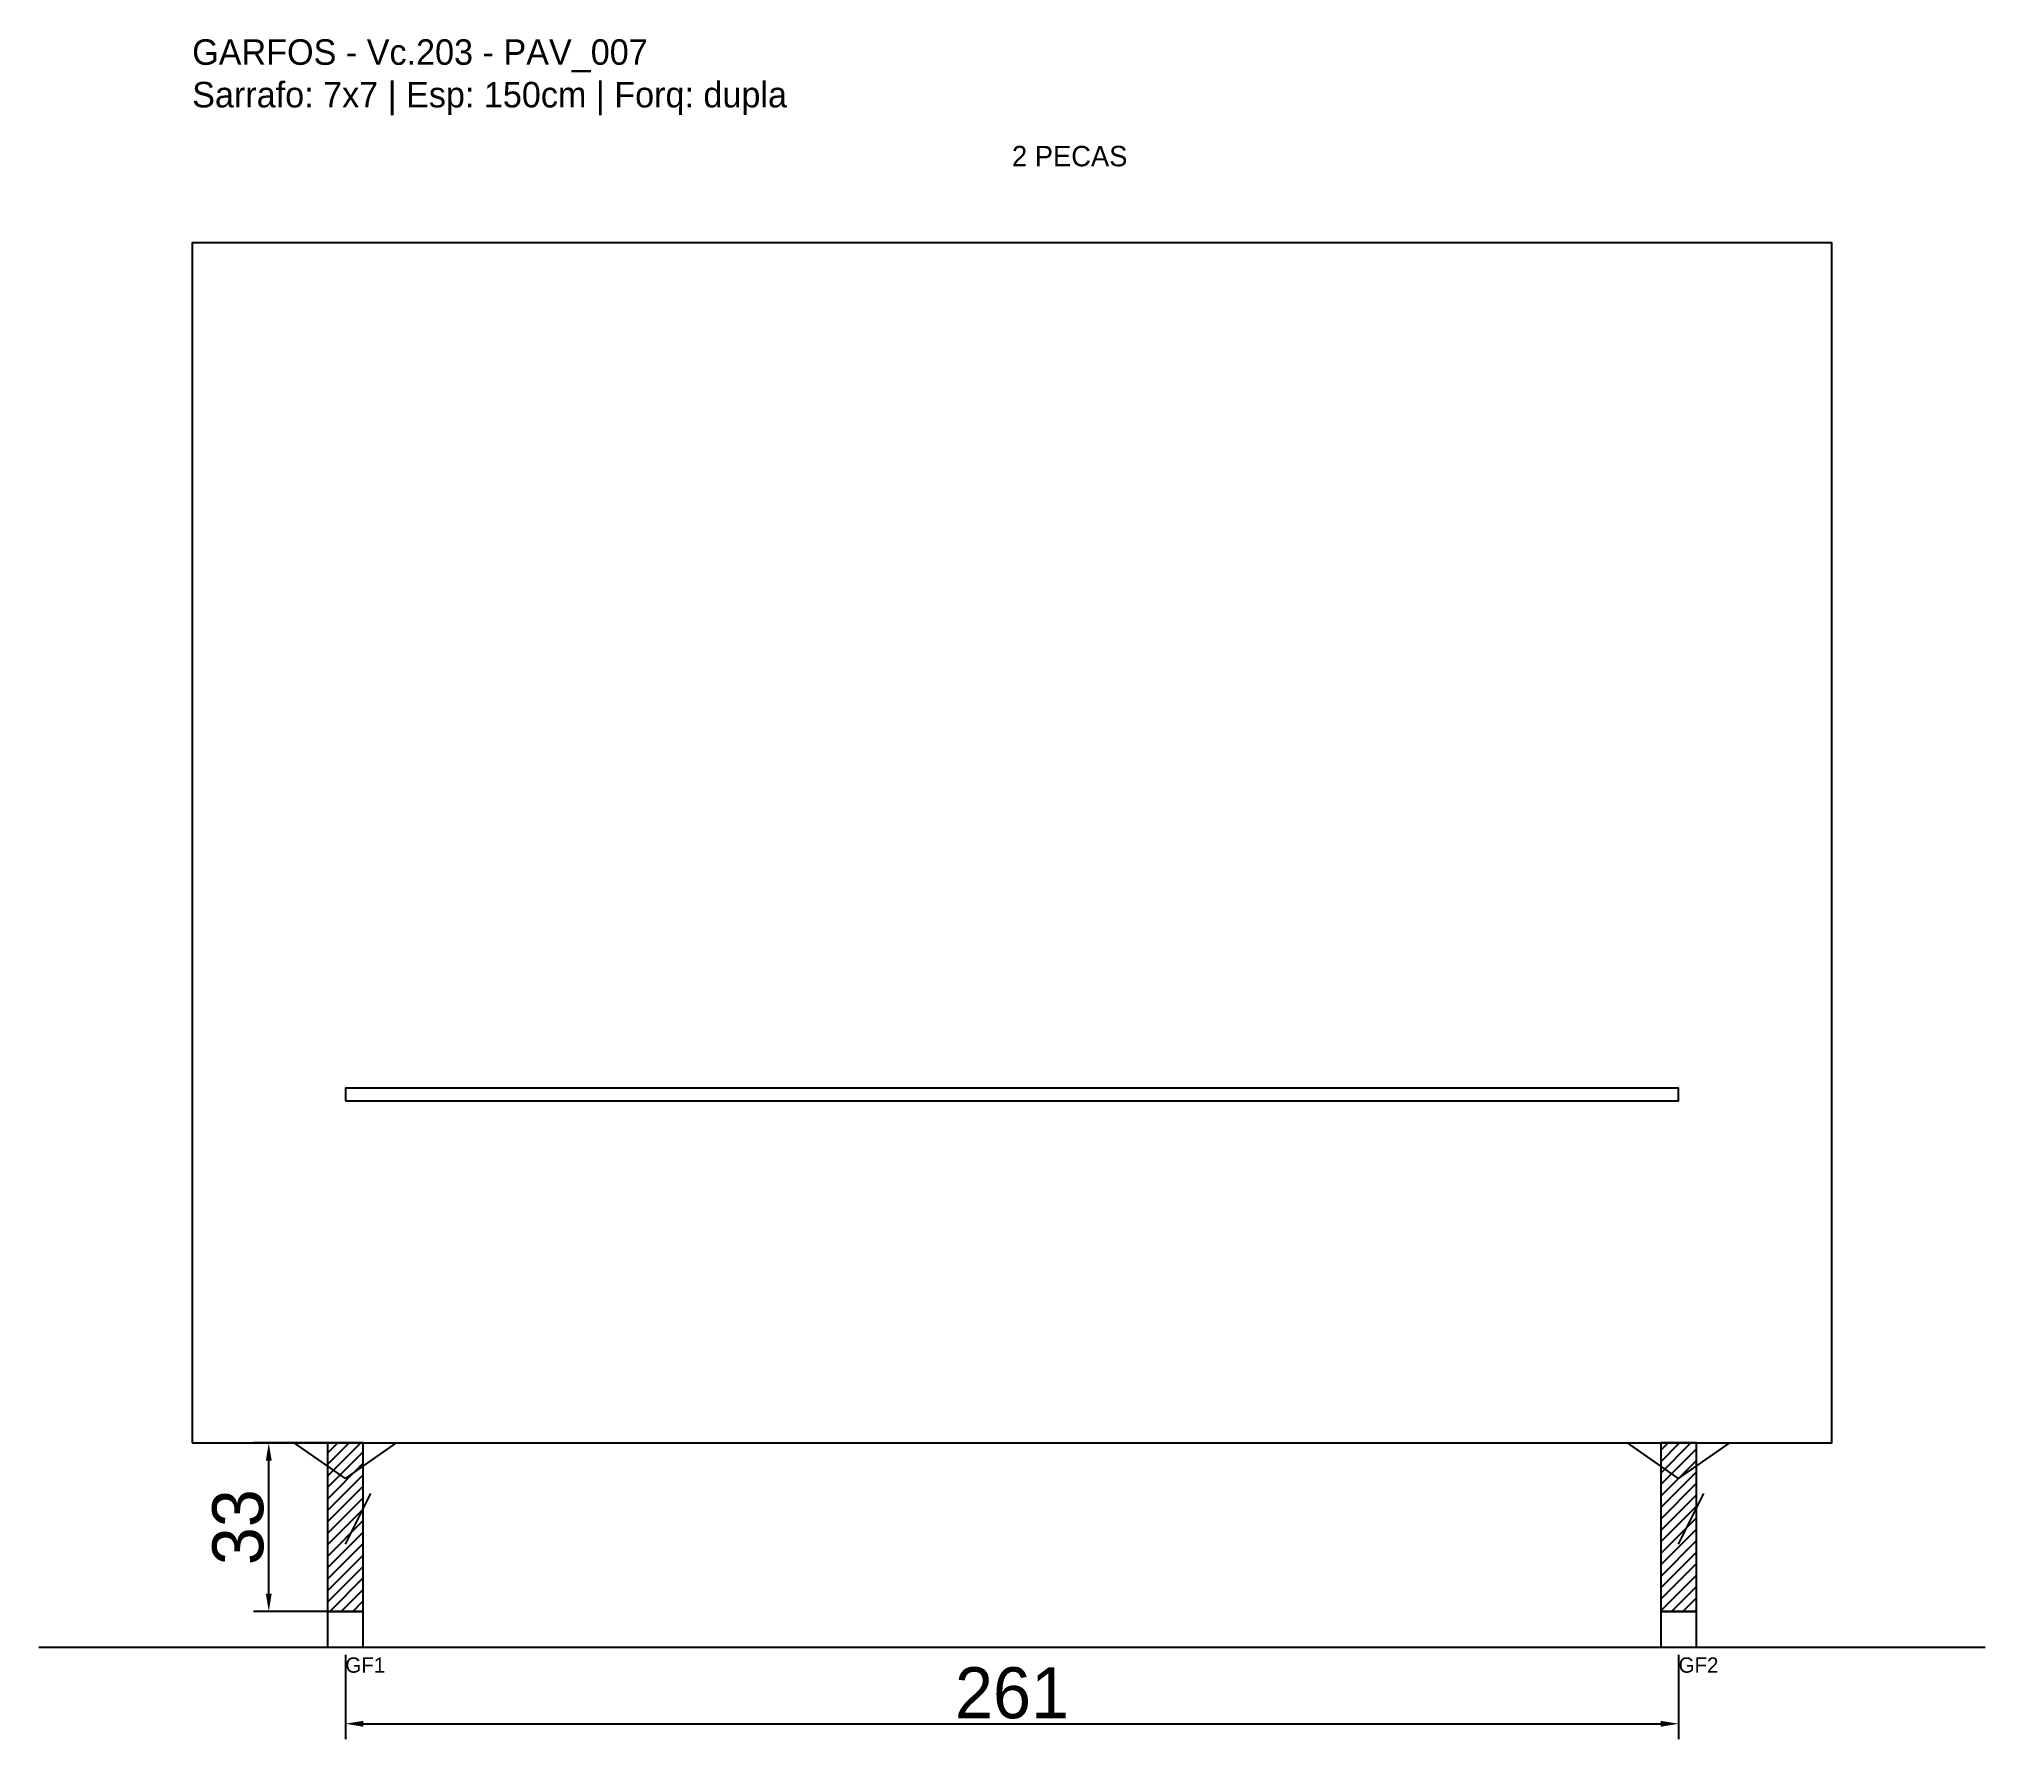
# Model space of a CAD drawing. Header units: metres. Extents: x -30 to 351, y -25 to 308.
import ezdxf

# ---------------------------------------------------------------- set-up
doc = ezdxf.new("R2010")
doc.units = ezdxf.units.M
for name, color, linetype in [('BARRA_ANCORAGEM', 1, 'Continuous'), ('COTA', 241, 'Continuous'), ('GARFOS OK', 3, 'Continuous'), ('NOME DA VIGA', 6, 'Continuous'), ('SARR_7x7', 40, 'Continuous'), ('TIRAS REESCORAMENTO', 252, 'Continuous'), ('VIGAS', 3, 'Continuous')]:
    doc.layers.add(name, color=color, linetype=linetype)
doc.dimstyles.new('EZ DXF', dxfattribs={"dimtxt": 10, "dimasz": 3.5, "dimexe": 3, "dimexo": 1.5, "dimgap": 1, "dimtad": 1, "dimdec": 1, "dimdsep": 46, "dimcen": 2.5, "dimazin": 3, "dimtfac": 1, "dimtmove": 0, "dimatfit": 3})

msp = doc.modelspace()

# ---------------------------------------------------------------- hatches: boundary and pattern name
at = {"layer": 'COTA'}
h = msp.add_hatch(dxfattribs=at)
h.set_pattern_fill('ANSI31', scale=0.5)
h.paths.add_polyline_path([(26.5, 0), (33.5, 0), (33.5, 33), (26.5, 33)])
h = msp.add_hatch(dxfattribs=at)
h.set_pattern_fill('ANSI31', scale=0.5)
h.paths.add_polyline_path([(287.5, 0), (294.5, 0), (294.5, 33), (287.5, 33)])

# ---------------------------------------------------------------- linework, layer by layer
at = {"layer": 'BARRA_ANCORAGEM'}
for p, q in [((30, 13.2), (34.95, 23.1)), ((291, 13.2), (295.95, 23.1))]:
    msp.add_line(p, q, dxfattribs=at)
at = {"layer": 'GARFOS OK'}
for p, q in [((30, 26), (20, 33)), ((20, 33), (40, 33)), ((30, 26), (40, 33)), ((291, 26), (281, 33)), ((281, 33), (301, 33)), ((291, 26), (301, 33))]:
    msp.add_line(p, q, dxfattribs=at)
at = {"layer": 'GARFOS OK', "linetype": 'CONTINUOUS'}
msp.add_line((-30, -7), (351, -7), dxfattribs=at)
at = {"layer": 'GARFOS OK'}
for points in [[(26.5, 0), (33.5, 0), (33.5, 33), (26.5, 33), (26.5, 0)], [(287.5, 0), (294.5, 0), (294.5, 33), (287.5, 33), (287.5, 0)]]:
    msp.add_lwpolyline(points, dxfattribs=at)
at = {"layer": 'SARR_7x7'}
for points in [[(26.5, -7), (33.5, -7), (33.5, 0), (26.5, 0), (26.5, -7)], [(287.5, -7), (294.5, -7), (294.5, 0), (287.5, 0), (287.5, -7)]]:
    msp.add_lwpolyline(points, dxfattribs=at)
at = {"layer": 'TIRAS REESCORAMENTO'}
msp.add_lwpolyline([(30, 100), (291, 100), (291, 102.5), (30, 102.5), (30, 100)], dxfattribs=at)
at = {"layer": 'VIGAS'}
msp.add_lwpolyline([(0, 33), (321, 33), (321, 268), (0, 268), (0, 33)], dxfattribs=at)

# ---------------------------------------------------------------- texts
at = {"layer": 'NOME DA VIGA'}
for s, height, p in [('2 PECAS', 4, (160.5, 283)), ('GF1', 3, (30, -12)), ('GF2', 3, (291, -12))]:
    msp.add_text(s, height=height, dxfattribs=at).set_placement(p)
at = {"layer": 'NOME DA VIGA', "insert": (0, 293), "char_height": 5, "attachment_point": 7}
msp.add_mtext('GARFOS - Vc.203 - PAV_007\\PSarrafo: 7x7 | Esp: 150cm | Forq: dupla', dxfattribs=at)

# ---------------------------------------------------------------- dimensions: what is measured, and where the dimension line sits
at = {"layer": 'COTA'}
msp.add_linear_dim(base=(15, 0), p1=(30, 0), p2=(30, 33), angle=90, dimstyle='EZ DXF', dxfattribs=at).render()
msp.add_linear_dim(base=(30, -22), p1=(30, -7), p2=(291, -7), dimstyle='EZ DXF', dxfattribs=at).render()

doc.saveas('drawing.dxf')
